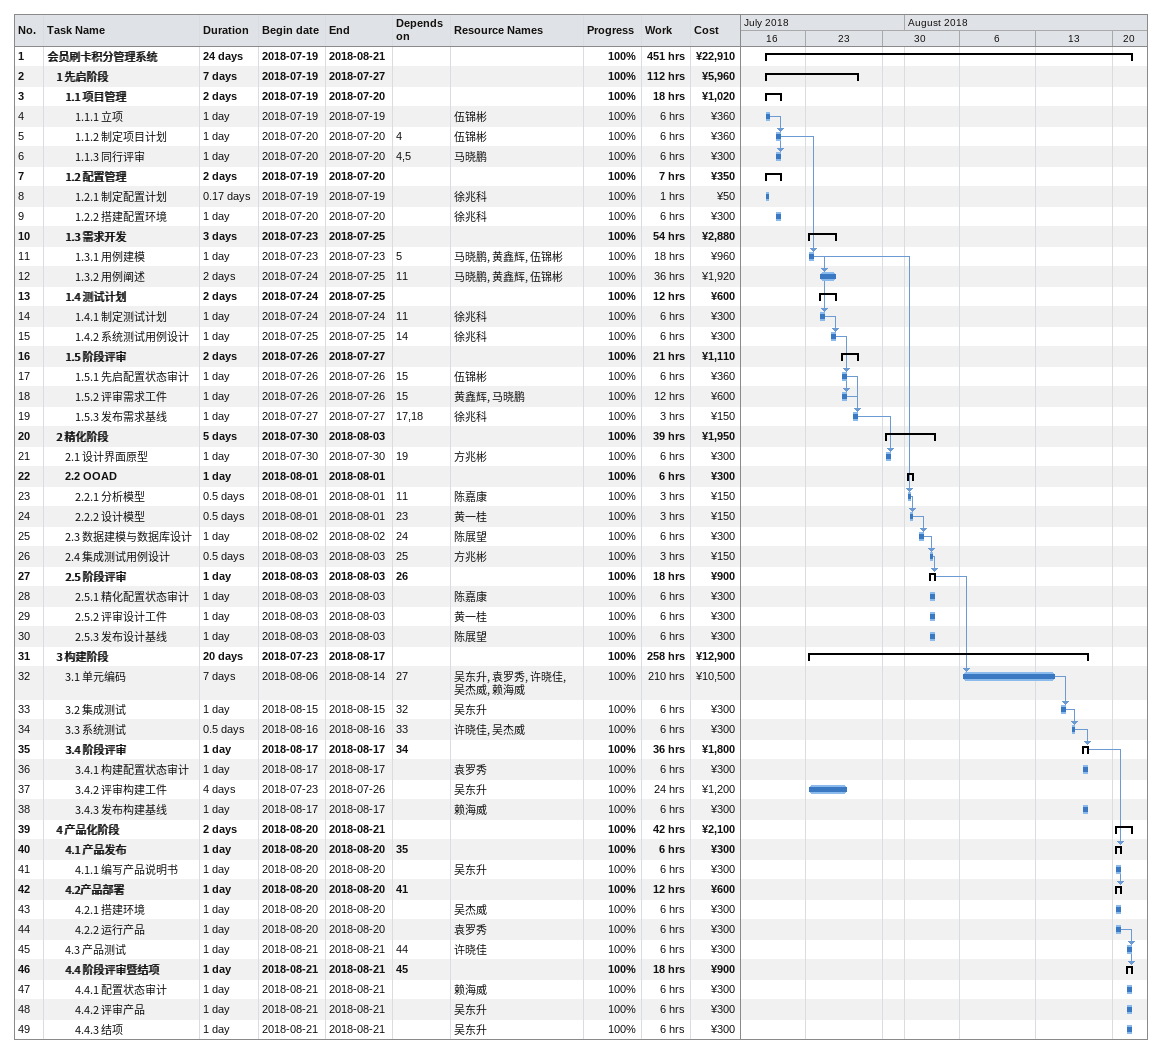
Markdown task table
| ID | Level | Task | Duration | Start | Finish | Predecessors | Resources | % complete | Work (h) | Cost (¥) |
|---|---|---|---|---|---|---|---|---|---|---|
| 1 | 1 | **会员刷卡积分管理系统** | 24d | 2018-07-19 | 2018-08-21 |  |  | 100 | 451 | 22910 |
| 2 | 2 | **1 先启阶段** | 7d | 2018-07-19 | 2018-07-27 |  |  | 100 | 112 | 5960 |
| 3 | 3 | **1.1 项目管理** | 2d | 2018-07-19 | 2018-07-20 |  |  | 100 | 18 | 1020 |
| 4 | 4 | 1.1.1 立项 | 1d | 2018-07-19 | 2018-07-19 |  | 伍锦彬 | 100 | 6 | 360 |
| 5 | 4 | 1.1.2 制定项目计划 | 1d | 2018-07-20 | 2018-07-20 | 4 | 伍锦彬 | 100 | 6 | 360 |
| 6 | 4 | 1.1.3 同行评审 | 1d | 2018-07-20 | 2018-07-20 | 4, 5 | 马晓鹏 | 100 | 6 | 300 |
| 7 | 3 | **1.2 配置管理** | 2d | 2018-07-19 | 2018-07-20 |  |  | 100 | 7 | 350 |
| 8 | 4 | 1.2.1 制定配置计划 | 0.17d | 2018-07-19 | 2018-07-19 |  | 徐兆科 | 100 | 1 | 50 |
| 9 | 4 | 1.2.2 搭建配置环境 | 1d | 2018-07-20 | 2018-07-20 |  | 徐兆科 | 100 | 6 | 300 |
| 10 | 3 | **1.3 需求开发** | 3d | 2018-07-23 | 2018-07-25 |  |  | 100 | 54 | 2880 |
| 11 | 4 | 1.3.1 用例建模 | 1d | 2018-07-23 | 2018-07-23 | 5 | 马晓鹏, 黄鑫辉, 伍锦彬 | 100 | 18 | 960 |
| 12 | 4 | 1.3.2 用例阐述 | 2d | 2018-07-24 | 2018-07-25 | 11 | 马晓鹏, 黄鑫辉, 伍锦彬 | 100 | 36 | 1920 |
| 13 | 3 | **1.4 测试计划** | 2d | 2018-07-24 | 2018-07-25 |  |  | 100 | 12 | 600 |
| 14 | 4 | 1.4.1 制定测试计划 | 1d | 2018-07-24 | 2018-07-24 | 11 | 徐兆科 | 100 | 6 | 300 |
| 15 | 4 | 1.4.2 系统测试用例设计 | 1d | 2018-07-25 | 2018-07-25 | 14 | 徐兆科 | 100 | 6 | 300 |
| 16 | 3 | **1.5 阶段评审** | 2d | 2018-07-26 | 2018-07-27 |  |  | 100 | 21 | 1110 |
| 17 | 4 | 1.5.1 先启配置状态审计 | 1d | 2018-07-26 | 2018-07-26 | 15 | 伍锦彬 | 100 | 6 | 360 |
| 18 | 4 | 1.5.2 评审需求工件 | 1d | 2018-07-26 | 2018-07-26 | 15 | 黄鑫辉, 马晓鹏 | 100 | 12 | 600 |
| 19 | 4 | 1.5.3 发布需求基线 | 1d | 2018-07-27 | 2018-07-27 | 17, 18 | 徐兆科 | 100 | 3 | 150 |
| 20 | 2 | **2 精化阶段** | 5d | 2018-07-30 | 2018-08-03 |  |  | 100 | 39 | 1950 |
| 21 | 3 | 2.1 设计界面原型 | 1d | 2018-07-30 | 2018-07-30 | 19 | 方兆彬 | 100 | 6 | 300 |
| 22 | 3 | **2.2 OOAD** | 1d | 2018-08-01 | 2018-08-01 |  |  | 100 | 6 | 300 |
| 23 | 4 | 2.2.1 分析模型 | 0.5d | 2018-08-01 | 2018-08-01 | 11 | 陈嘉康 | 100 | 3 | 150 |
| 24 | 4 | 2.2.2 设计模型 | 0.5d | 2018-08-01 | 2018-08-01 | 23 | 黄一桂 | 100 | 3 | 150 |
| 25 | 3 | 2.3 数据建模与数据库设计 | 1d | 2018-08-02 | 2018-08-02 | 24 | 陈展望 | 100 | 6 | 300 |
| 26 | 3 | 2.4 集成测试用例设计 | 0.5d | 2018-08-03 | 2018-08-03 | 25 | 方兆彬 | 100 | 3 | 150 |
| 27 | 3 | **2.5 阶段评审** | 1d | 2018-08-03 | 2018-08-03 | 26 |  | 100 | 18 | 900 |
| 28 | 4 | 2.5.1 精化配置状态审计 | 1d | 2018-08-03 | 2018-08-03 |  | 陈嘉康 | 100 | 6 | 300 |
| 29 | 4 | 2.5.2 评审设计工件 | 1d | 2018-08-03 | 2018-08-03 |  | 黄一桂 | 100 | 6 | 300 |
| 30 | 4 | 2.5.3 发布设计基线 | 1d | 2018-08-03 | 2018-08-03 |  | 陈展望 | 100 | 6 | 300 |
| 31 | 2 | **3 构建阶段** | 20d | 2018-07-23 | 2018-08-17 |  |  | 100 | 258 | 12900 |
| 32 | 3 | 3.1 单元编码 | 7d | 2018-08-06 | 2018-08-14 | 27 | 吴东升, 袁罗秀, 许晓佳, 吴杰威, 赖海威 | 100 | 210 | 10500 |
| 33 | 3 | 3.2 集成测试 | 1d | 2018-08-15 | 2018-08-15 | 32 | 吴东升 | 100 | 6 | 300 |
| 34 | 3 | 3.3 系统测试 | 0.5d | 2018-08-16 | 2018-08-16 | 33 | 许晓佳, 吴杰威 | 100 | 6 | 300 |
| 35 | 3 | **3.4 阶段评审** | 1d | 2018-08-17 | 2018-08-17 | 34 |  | 100 | 36 | 1800 |
| 36 | 4 | 3.4.1 构建配置状态审计 | 1d | 2018-08-17 | 2018-08-17 |  | 袁罗秀 | 100 | 6 | 300 |
| 37 | 4 | 3.4.2 评审构建工件 | 4d | 2018-07-23 | 2018-07-26 |  | 吴东升 | 100 | 24 | 1200 |
| 38 | 4 | 3.4.3 发布构建基线 | 1d | 2018-08-17 | 2018-08-17 |  | 赖海威 | 100 | 6 | 300 |
| 39 | 2 | **4 产品化阶段** | 2d | 2018-08-20 | 2018-08-21 |  |  | 100 | 42 | 2100 |
| 40 | 3 | **4.1 产品发布** | 1d | 2018-08-20 | 2018-08-20 | 35 |  | 100 | 6 | 300 |
| 41 | 4 | 4.1.1 编写产品说明书 | 1d | 2018-08-20 | 2018-08-20 |  | 吴东升 | 100 | 6 | 300 |
| 42 | 3 | **4.2产品部署** | 1d | 2018-08-20 | 2018-08-20 | 41 |  | 100 | 12 | 600 |
| 43 | 4 | 4.2.1 搭建环境 | 1d | 2018-08-20 | 2018-08-20 |  | 吴杰威 | 100 | 6 | 300 |
| 44 | 4 | 4.2.2 运行产品 | 1d | 2018-08-20 | 2018-08-20 |  | 袁罗秀 | 100 | 6 | 300 |
| 45 | 3 | 4.3 产品测试 | 1d | 2018-08-21 | 2018-08-21 | 44 | 许晓佳 | 100 | 6 | 300 |
| 46 | 3 | **4.4 阶段评审暨结项** | 1d | 2018-08-21 | 2018-08-21 | 45 |  | 100 | 18 | 900 |
| 47 | 4 | 4.4.1 配置状态审计 | 1d | 2018-08-21 | 2018-08-21 |  | 赖海威 | 100 | 6 | 300 |
| 48 | 4 | 4.4.2 评审产品 | 1d | 2018-08-21 | 2018-08-21 |  | 吴东升 | 100 | 6 | 300 |
| 49 | 4 | 4.4.3 结项 | 1d | 2018-08-21 | 2018-08-21 |  | 吴东升 | 100 | 6 | 300 |
